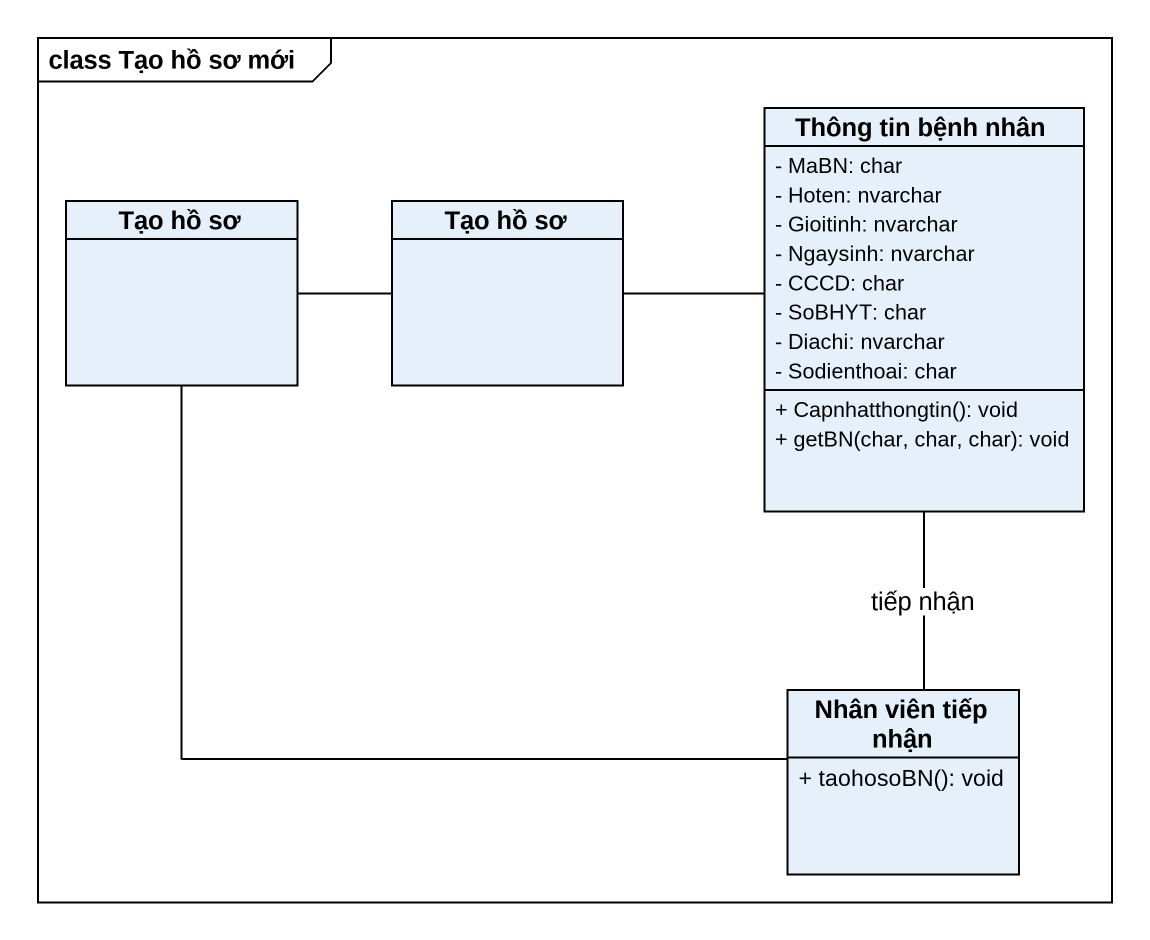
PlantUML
@startuml
mainframe class Tạo hồ sơ mới
hide circle
hide empty members
skinparam classAttributeIconSize 0
class "Thông tin bệnh nhân" as Thông_tin_bệnh_nhân {
  - MaBN: char
  - Hoten: nvarchar
  - Gioitinh: nvarchar
  - Ngaysinh: nvarchar
  - CCCD: char
  - SoBHYT: char
  - Diachi: nvarchar
  - Sodienthoai: char
  + Capnhatthongtin(): void
  + getBN(char, char, char): void
}
class "Tạo hồ sơ" as Tạo_hồ_sơ
class "Tạo hồ sơ" as Tạo_hồ_sơ_2
class "Nhân viên tiếp nhận" as Nhân_viên_tiếp_nhận {
  + taohosoBN(): void
}
Tạo_hồ_sơ -right- Tạo_hồ_sơ_2
Tạo_hồ_sơ_2 -right- Thông_tin_bệnh_nhân
Nhân_viên_tiếp_nhận -up- Thông_tin_bệnh_nhân : tiếp nhận
Nhân_viên_tiếp_nhận -up- Tạo_hồ_sơ
@enduml
